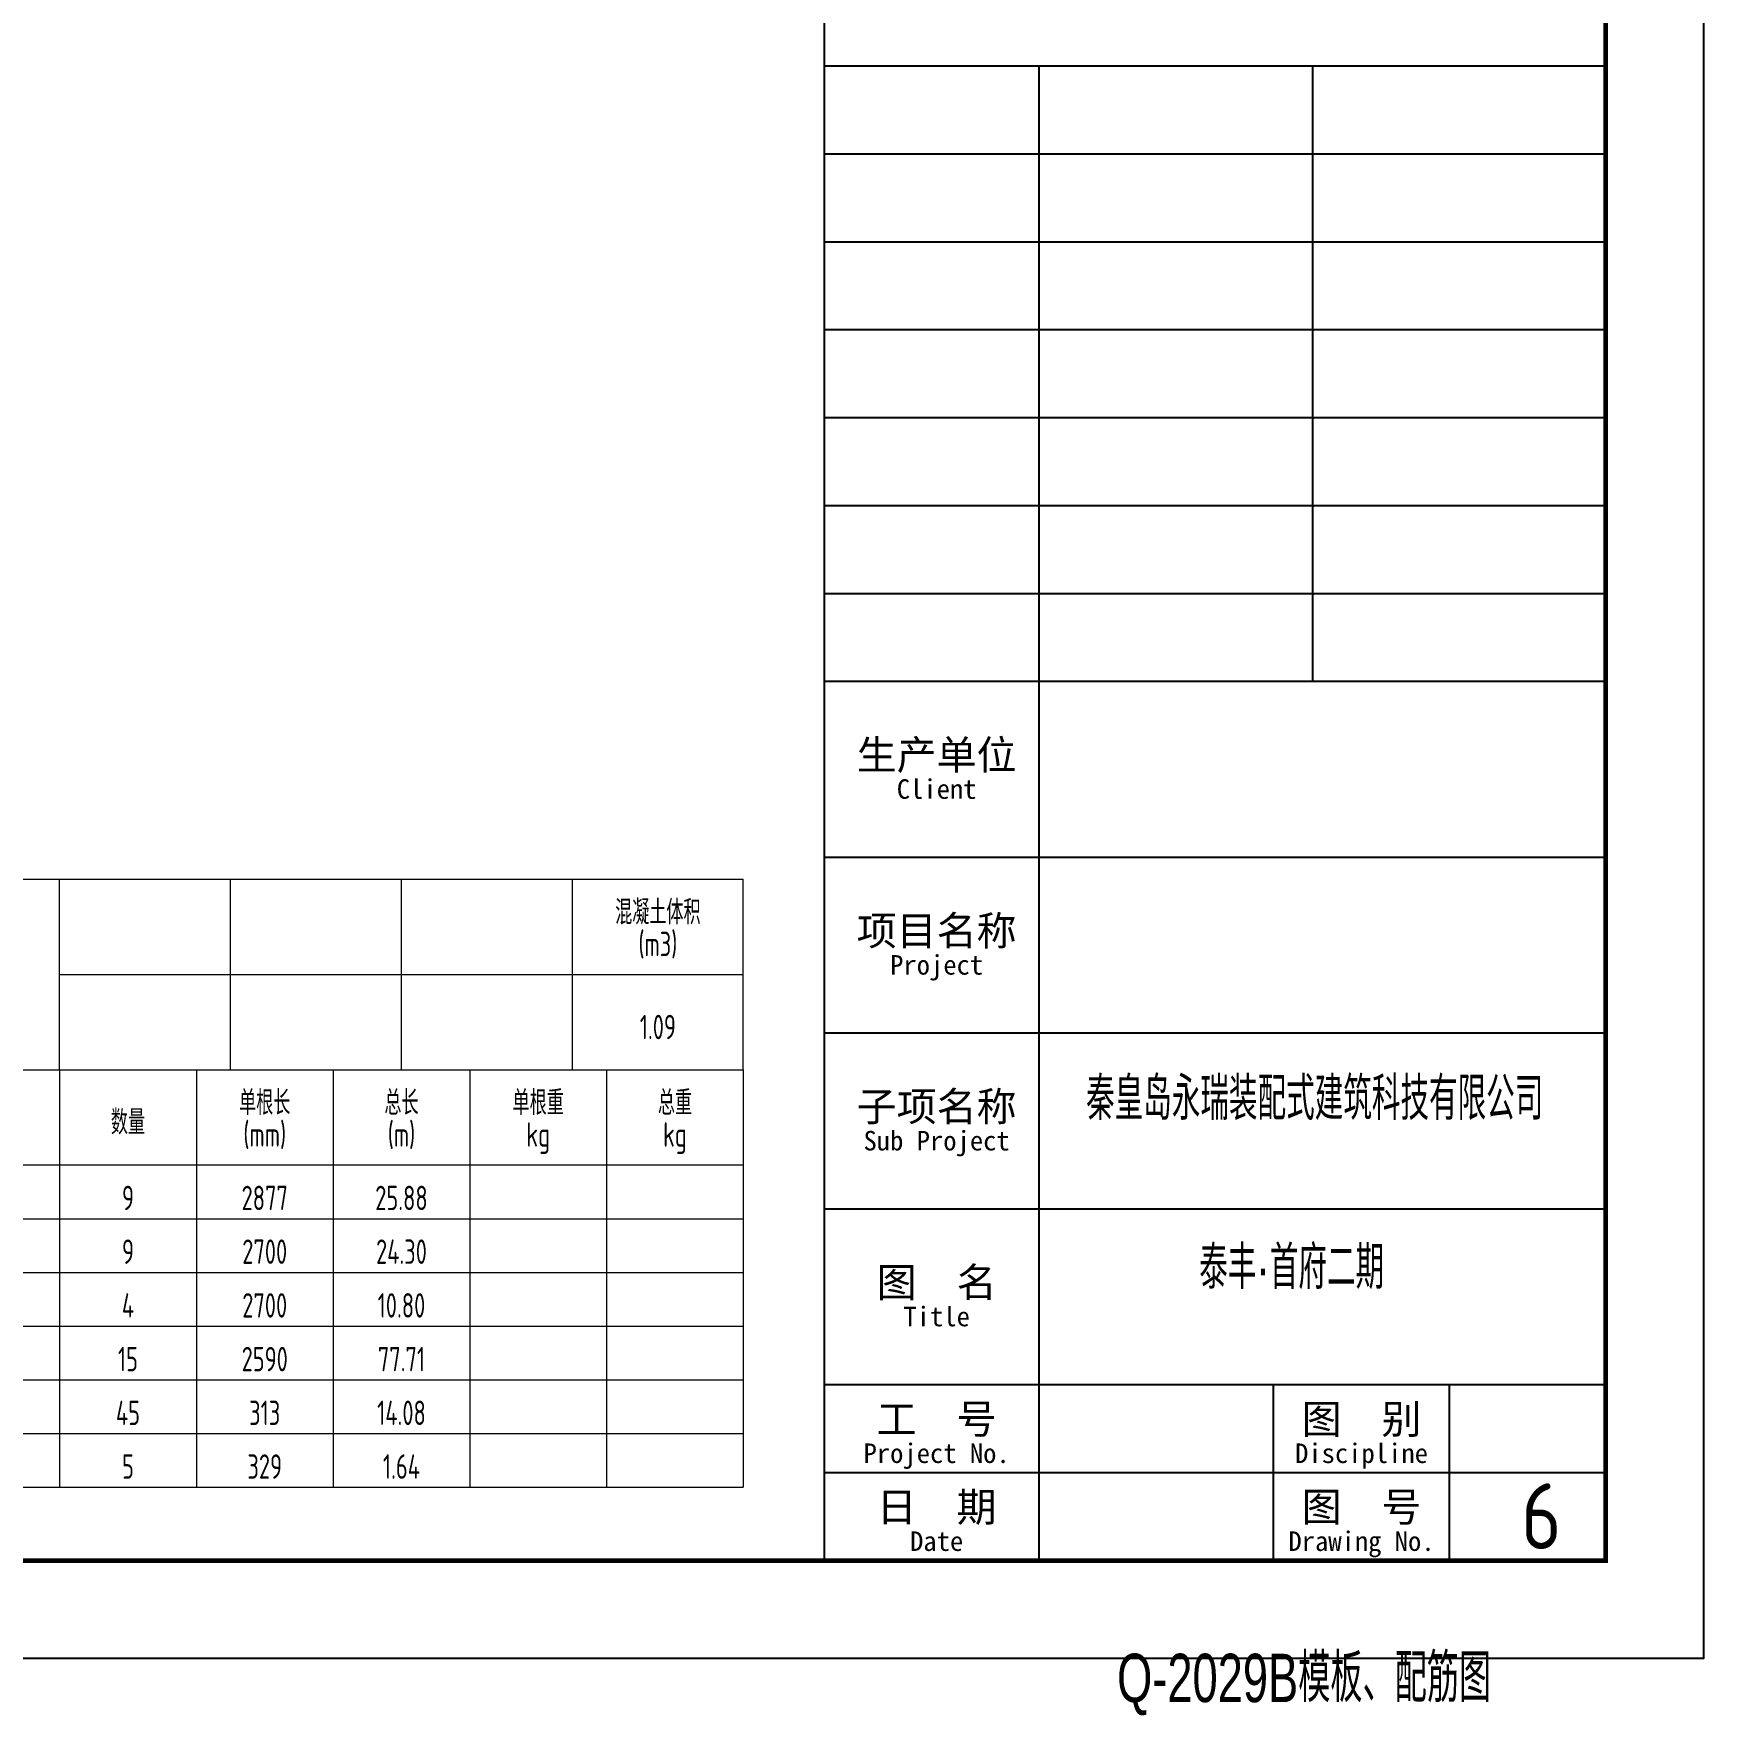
# Model space of a CAD drawing. Extents: x -85320 to 1679916, y -1321939 to 627.
# Drawn here: x 1244045 to 1261140, y -868455 to -851237 of the extents above; entities that cross this region are included whole.
import ezdxf
from ezdxf.enums import TextEntityAlignment as Align

# ---------------------------------------------------------------- set-up
doc = ezdxf.new("R2010")
doc.units = 0
doc.header["$LTSCALE"] = 1000
for name, color, linetype in [('BORDER', 7, 'Continuous'), ('TH', 7, 'Continuous'), ('图框文字', 7, 'Continuous'), ('打印线框', 7, 'Continuous'), ('拉模', 7, 'Continuous')]:
    doc.layers.add(name, color=color, linetype=linetype)
doc.layers.add('参数表文字', color=7, linetype='Continuous', lineweight=18)
doc.layers.add('参数表边线', color=253, linetype='Continuous', lineweight=18)
doc.styles.get("Standard").update_dxf_attribs({"font": 'gbenor.shx', "bigfont": 'gbcbig.shx'})
doc.styles.add('TSSD_Rein', font='Tssdeng.shx', dxfattribs={"width": 0.7, "bigfont": 'hztxt.shx'})
doc.styles.add('中西文等高字体', font='hztxt_e.shx', dxfattribs={"width": 0.7, "bigfont": 'hbhz.shx'})
doc.styles.add('设计院一', font='', dxfattribs={"width": 0.8})
doc.styles.get('设计院一').set_extended_font_data('SimSun')

# ---------------------------------------------------------------- blocks, each defined once
blk = doc.blocks.new('图框1')
at = {"color": 7}
for p, q in [((1425679, -783089), (1425679, -823089)), ((1433679, -783089), (1433679, -823089)), ((1433679, -823089), (1433679, -783089)), ((1433679, -783089), (1433679, -823089)), ((1433679, -823089), (1433679, -783089)), ((1433679, -807789), (1425679, -807789)), ((1427879, -814089), (1427879, -807789)), ((1430679, -814089), (1430679, -807789)), ((1433679, -808689), (1425679, -808689)), ((1433679, -809589), (1425679, -809589)), ((1433679, -810489), (1425679, -810489)), ((1433679, -811389), (1425679, -811389)), ((1433679, -812289), (1425679, -812289)), ((1433679, -813189), (1425679, -813189)), ((1433679, -814089), (1425679, -814089)), ((1427879, -823089), (1427879, -814089)), ((1433679, -814089), (1431691, -814089)), ((1433679, -815889), (1425679, -815889)), ((1433679, -817689), (1425679, -817689)), ((1433679, -819489), (1425679, -819489)), ((1433679, -821289), (1425679, -821289)), ((1430279, -823089), (1430279, -821289)), ((1432079, -823089), (1432079, -821289)), ((1433679, -822189), (1425679, -822189)), ((1425679, -823089), (1433679, -823089)), ((1425679, -823089), (1433679, -823089))]:
    blk.add_line(p, q, dxfattribs=at)
at = {"layer": 'BORDER', "const_width": 50}
blk.add_lwpolyline([(1377779, -823089), (1377779, -783089), (1433679, -783089), (1433679, -823089)], close=True, dxfattribs=at)
at = {"color": 7, "style": '设计院一'}
for s, height, p in [('生产单位', 300, (1426829, -814989)), ('Client', 200, (1426829, -815289)), ('项目名称', 300, (1426829, -816789)), ('Project', 200, (1426829, -817089)), ('子项名称', 300, (1426829, -818589)), ('Sub Project', 200, (1426829, -818889)), ('图  名', 300, (1426829, -820389)), ('Title', 200, (1426829, -820689)), ('工  号', 300, (1426829, -821789)), ('图  别', 300, (1431179, -821789)), ('Project No.', 200, (1426829, -822089)), ('Discipline', 200, (1431179, -822089)), ('日  期', 300, (1426829, -822689)), ('图  号', 300, (1431179, -822689)), ('Date', 200, (1426829, -822989)), ('Drawing No.', 200, (1431179, -822989))]:
    blk.add_text(s, height=height, dxfattribs=at).set_placement(p, align=Align.CENTER)
at = {"layer": 'TH', "color": 2, "style": '中西文等高字体', "width": 0.7}
for s, p in [('秦皇岛永瑞装配式建筑科技有限公司', (1428359, -818709)), ('泰丰·首府二期', (1429517, -820439))]:
    blk.add_text(s, height=440, dxfattribs=at).set_placement(p, align=Align.BOTTOM_LEFT)

msp = doc.modelspace()

# ---------------------------------------------------------------- linework, layer by layer
at = {"layer": '参数表边线', "lineweight": 18}
for p, q in [((1237910.621, -859894.829), (1244310.621, -859894.829)), ((1244310.621, -861844.829), (1244310.621, -859894.829)), ((1244310.621, -860869.829), (1244310.621, -859894.829)), ((1244310.621, -859894.829), (1246060.621, -859894.829)), ((1246060.621, -860869.829), (1246060.621, -859894.829)), ((1246060.621, -859894.829), (1247810.621, -859894.829)), ((1247810.621, -860869.829), (1247810.621, -859894.829)), ((1247810.621, -859894.829), (1249560.621, -859894.829)), ((1249560.621, -860869.829), (1249560.621, -859894.829)), ((1249560.621, -859894.829), (1251310.621, -859894.829)), ((1251310.621, -860869.829), (1251310.621, -859894.829)), ((1244310.621, -861844.829), (1244310.621, -860869.829)), ((1244310.621, -860869.829), (1246060.621, -860869.829)), ((1246060.621, -861844.829), (1246060.621, -860869.829)), ((1246060.621, -860869.829), (1247810.621, -860869.829)), ((1247810.621, -861844.829), (1247810.621, -860869.829)), ((1247810.621, -860869.829), (1249560.621, -860869.829)), ((1249560.621, -861844.829), (1249560.621, -860869.829)), ((1249560.621, -860869.829), (1251310.621, -860869.829)), ((1251310.621, -861844.829), (1251310.621, -860869.829)), ((1242910.621, -861844.829), (1244310.621, -861844.829)), ((1244310.621, -861844.829), (1245710.621, -861844.829)), ((1244310.621, -861844.829), (1244310.621, -862819.829)), ((1245710.621, -861844.829), (1247110.621, -861844.829)), ((1245710.621, -861844.829), (1245710.621, -862819.829)), ((1247110.621, -861844.829), (1248510.621, -861844.829)), ((1247110.621, -861844.829), (1247110.621, -862819.829)), ((1248510.621, -861844.829), (1249910.621, -861844.829)), ((1248510.621, -861844.829), (1248510.621, -862819.829)), ((1249910.621, -861844.829), (1251310.621, -861844.829)), ((1249910.621, -861844.829), (1249910.621, -862819.829)), ((1251310.621, -861844.829), (1251310.621, -862819.829)), ((1242910.621, -862819.829), (1244310.621, -862819.829)), ((1244310.621, -862819.829), (1245710.621, -862819.829)), ((1244310.621, -862819.829), (1244310.621, -863369.829)), ((1245710.621, -862819.829), (1247110.621, -862819.829)), ((1245710.621, -862819.829), (1245710.621, -863369.829)), ((1247110.621, -862819.829), (1248510.621, -862819.829)), ((1247110.621, -862819.829), (1247110.621, -863369.829)), ((1248510.621, -862819.829), (1249910.621, -862819.829)), ((1248510.621, -862819.829), (1248510.621, -863369.829)), ((1249910.621, -862819.829), (1251310.621, -862819.829)), ((1249910.621, -862819.829), (1249910.621, -863369.829)), ((1251310.621, -862819.829), (1251310.621, -863369.829)), ((1242910.621, -863369.829), (1244310.621, -863369.829)), ((1244310.621, -863369.829), (1245710.621, -863369.829)), ((1244310.621, -863369.829), (1244310.621, -863919.829)), ((1245710.621, -863369.829), (1247110.621, -863369.829)), ((1245710.621, -863369.829), (1245710.621, -863919.829)), ((1247110.621, -863369.829), (1248510.621, -863369.829)), ((1247110.621, -863369.829), (1247110.621, -863919.829)), ((1248510.621, -863369.829), (1249910.621, -863369.829)), ((1248510.621, -863369.829), (1248510.621, -863919.829)), ((1249910.621, -863369.829), (1251310.621, -863369.829)), ((1249910.621, -863369.829), (1249910.621, -863919.829)), ((1251310.621, -863369.829), (1251310.621, -863919.829)), ((1242910.621, -863919.829), (1244310.621, -863919.829)), ((1244310.621, -863919.829), (1245710.621, -863919.829)), ((1244310.621, -863919.829), (1244310.621, -864469.829)), ((1245710.621, -863919.829), (1247110.621, -863919.829)), ((1245710.621, -863919.829), (1245710.621, -864469.829)), ((1247110.621, -863919.829), (1248510.621, -863919.829)), ((1247110.621, -863919.829), (1247110.621, -864469.829)), ((1248510.621, -863919.829), (1249910.621, -863919.829)), ((1248510.621, -863919.829), (1248510.621, -864469.829)), ((1249910.621, -863919.829), (1251310.621, -863919.829)), ((1249910.621, -863919.829), (1249910.621, -864469.829)), ((1251310.621, -863919.829), (1251310.621, -864469.829)), ((1242910.621, -864469.829), (1244310.621, -864469.829)), ((1244310.621, -864469.829), (1245710.621, -864469.829)), ((1244310.621, -864469.829), (1244310.621, -865019.829)), ((1245710.621, -864469.829), (1247110.621, -864469.829)), ((1245710.621, -864469.829), (1245710.621, -865019.829)), ((1247110.621, -864469.829), (1248510.621, -864469.829)), ((1247110.621, -864469.829), (1247110.621, -865019.829)), ((1248510.621, -864469.829), (1249910.621, -864469.829)), ((1248510.621, -864469.829), (1248510.621, -865019.829)), ((1249910.621, -864469.829), (1251310.621, -864469.829)), ((1249910.621, -864469.829), (1249910.621, -865019.829)), ((1251310.621, -864469.829), (1251310.621, -865019.829)), ((1242910.621, -865019.829), (1244310.621, -865019.829)), ((1244310.621, -865019.829), (1245710.621, -865019.829)), ((1244310.621, -865019.829), (1244310.621, -865569.829)), ((1245710.621, -865019.829), (1247110.621, -865019.829)), ((1245710.621, -865019.829), (1245710.621, -865569.829)), ((1247110.621, -865019.829), (1248510.621, -865019.829)), ((1247110.621, -865019.829), (1247110.621, -865569.829)), ((1248510.621, -865019.829), (1249910.621, -865019.829)), ((1248510.621, -865019.829), (1248510.621, -865569.829)), ((1249910.621, -865019.829), (1251310.621, -865019.829)), ((1249910.621, -865019.829), (1249910.621, -865569.829)), ((1251310.621, -865019.829), (1251310.621, -865569.829)), ((1242910.621, -865569.829), (1244310.621, -865569.829)), ((1244310.621, -865569.829), (1245710.621, -865569.829)), ((1244310.621, -865569.829), (1244310.621, -866119.829)), ((1245710.621, -865569.829), (1247110.621, -865569.829)), ((1245710.621, -865569.829), (1245710.621, -866119.829)), ((1247110.621, -865569.829), (1248510.621, -865569.829)), ((1247110.621, -865569.829), (1247110.621, -866119.829)), ((1248510.621, -865569.829), (1249910.621, -865569.829)), ((1248510.621, -865569.829), (1248510.621, -866119.829)), ((1249910.621, -865569.829), (1251310.621, -865569.829)), ((1249910.621, -865569.829), (1249910.621, -866119.829)), ((1251310.621, -865569.829), (1251310.621, -866119.829)), ((1242910.621, -866119.829), (1244310.621, -866119.829)), ((1244310.621, -866119.829), (1245710.621, -866119.829)), ((1245710.621, -866119.829), (1247110.621, -866119.829)), ((1247110.621, -866119.829), (1248510.621, -866119.829)), ((1248510.621, -866119.829), (1249910.621, -866119.829)), ((1249910.621, -866119.829), (1251310.621, -866119.829))]:
    msp.add_line(p, q, dxfattribs=at)
at = {"layer": '打印线框', "color": 1}
msp.add_lwpolyline([(1201739.778, -867870.962), (1201739.778, -825870.962), (1261139.778, -825870.962), (1261139.778, -867870.962)], close=True, dxfattribs=at)

# ---------------------------------------------------------------- block references
at = {"layer": '拉模', "color": 3}
msp.add_blockref('图框1', (-173539.171, -43782.267), dxfattribs=at)

# ---------------------------------------------------------------- texts
at = {"layer": '参数表文字', "linetype": 'Continuous', "style": 'TSSD_Rein', "width": 0.7}
for s, p in [('混凝土体积', (1250435.621, -860432.329)), ('单根长', (1246410.621, -862382.329)), ('总长', (1247810.621, -862382.329)), ('单根重', (1249210.621, -862382.329)), ('总重', (1250610.621, -862382.329))]:
    msp.add_text(s, height=250, dxfattribs=at).set_placement(p, align=Align.BOTTOM_CENTER)
for s, p in [('(m3)', (1250435.621, -860432.329)), ('(mm)', (1246410.621, -862382.329)), ('(m)', (1247810.621, -862382.329)), ('kg', (1249210.621, -862382.329)), ('kg', (1250610.621, -862382.329))]:
    msp.add_text(s, height=250, dxfattribs=at).set_placement(p, align=Align.TOP_CENTER)
for s, p in [('1.09', (1250435.621, -861407.329)), ('数量', (1245010.621, -862382.329)), ('9', (1245010.621, -863157.329)), ('2877', (1246410.621, -863157.329)), ('25.88', (1247810.621, -863157.329)), ('9', (1245010.621, -863707.329)), ('2700', (1246410.621, -863707.329)), ('24.30', (1247810.621, -863707.329)), ('4', (1245010.621, -864257.329)), ('2700', (1246410.621, -864257.329)), ('10.80', (1247810.621, -864257.329)), ('15', (1245010.621, -864807.329)), ('2590', (1246410.621, -864807.329)), ('77.71', (1247810.621, -864807.329)), ('45', (1245010.621, -865357.329)), ('313', (1246410.621, -865357.329)), ('14.08', (1247810.621, -865357.329)), ('5', (1245010.621, -865907.329)), ('329', (1246410.621, -865907.329)), ('1.64', (1247810.621, -865907.329))]:
    msp.add_text(s, height=250, dxfattribs=at).set_placement(p, align=Align.MIDDLE_CENTER)
at = {"layer": '图框文字', "color": 2, "style": '中西文等高字体', "width": 0.7}
msp.add_text('Q-2029B模板、配筋图', height=495, dxfattribs=at).set_placement((1255137.28, -868467.255), align=Align.BOTTOM_LEFT)
at = {"layer": '拉模', "color": 3}
msp.add_text('6', height=673.843, dxfattribs=at).set_placement((1259273.636, -866751.841))

doc.saveas('drawing.dxf')
